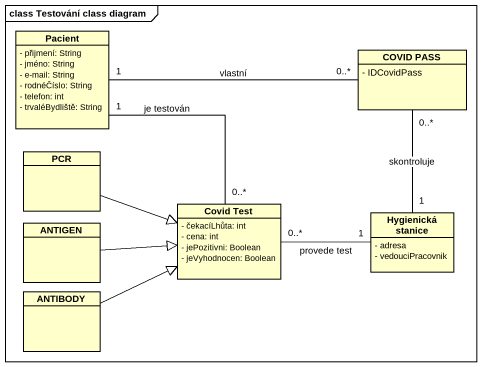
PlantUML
@startuml
mainframe class Testování class diagram
hide circle
hide empty members
skinparam classAttributeIconSize 0
class Pacient {
  - přijmení: String
  - jméno: String
  - e-mail: String
  - rodnéČíslo: String
  - telefon: int
  - trvaléBydliště: String
}
class "COVID PASS" as COVID_PASS {
  - IDCovidPass
}
class PCR
class "Covid Test" as Covid_Test {
  - čekacíLhůta: int
  - cena: int
  - jePozitivni: Boolean
  - jeVyhodnocen: Boolean
}
class ANTIGEN
class "Hygienická stanice" as Hygienická_stanice {
  - adresa
  - vedouciPracovnik
}
class ANTIBODY
Pacient "1" -right- "0..*" COVID_PASS : vlastní
Pacient "1" -- "0..*" Covid_Test : je testován
COVID_PASS "0..*" -- "1" Hygienická_stanice : skontroluje
PCR -right-|> Covid_Test
Covid_Test "0..*" -right- "1" Hygienická_stanice : provede test
ANTIGEN -right-|> Covid_Test
ANTIBODY -right-|> Covid_Test
@enduml
